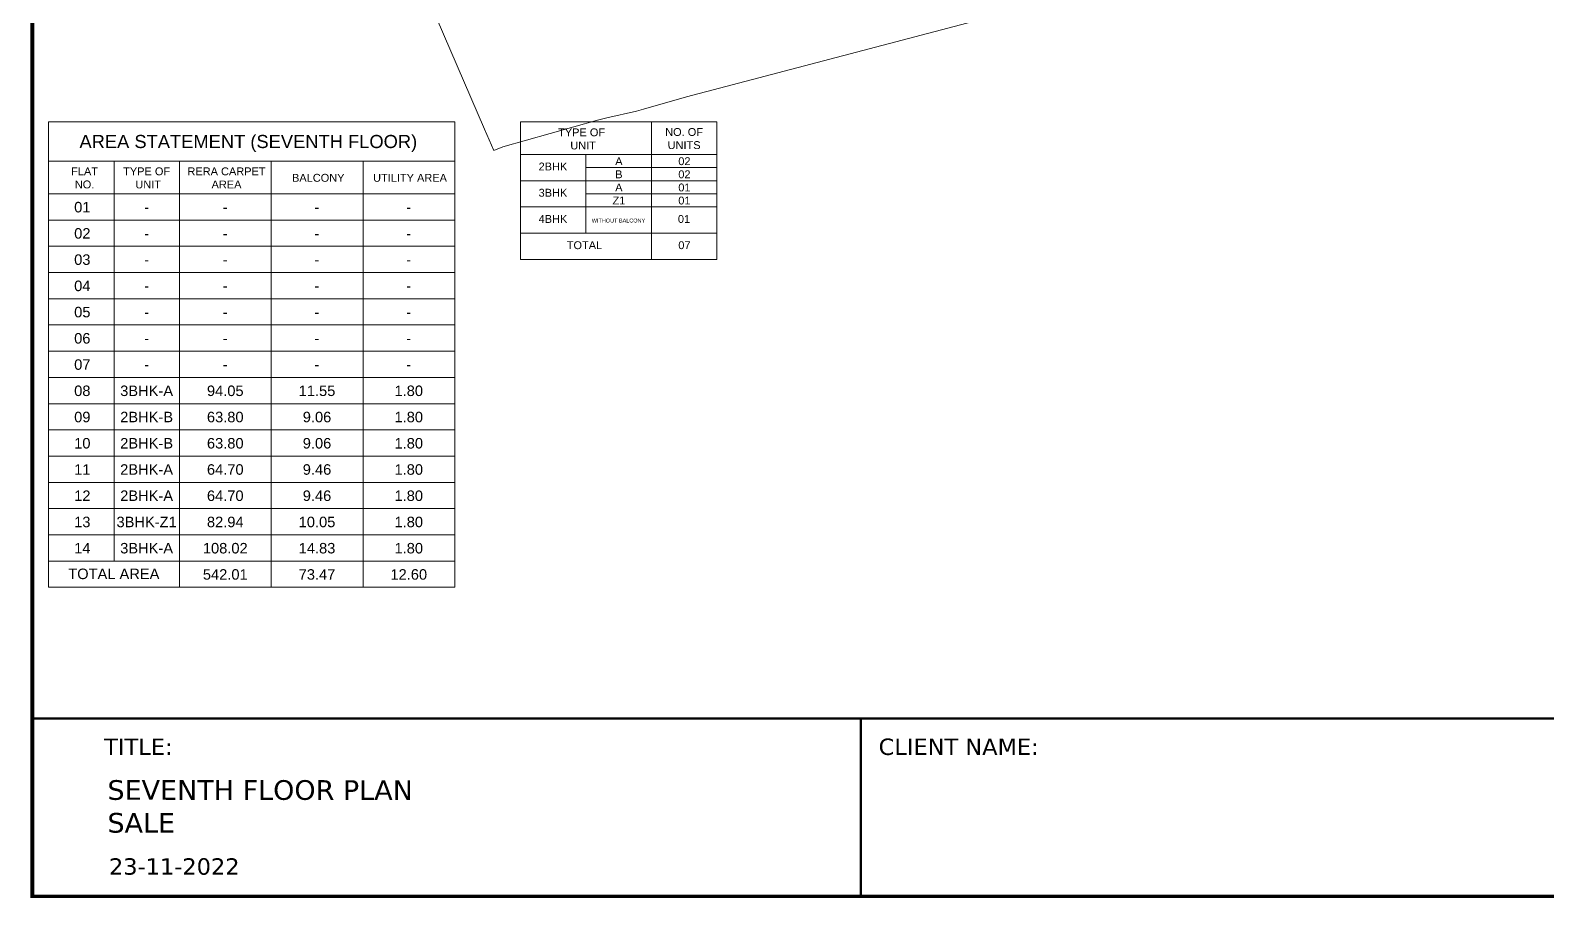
# Model space of a CAD drawing. Header units: inches. Extents: x 27644242 to 29761523, y -859349 to 216979.
# Drawn here: x 29131711 to 29189557, y -288316 to -255179 of the extents above; entities that cross this region are included whole.
import ezdxf

# ---------------------------------------------------------------- set-up
doc = ezdxf.new("R2010")
doc.units = ezdxf.units.IN
doc.header["$MEASUREMENT"] = 0
doc.layers.get('Defpoints').update_dxf_attribs({"color": 8})
for name, color, linetype, lineweight in [('ATA_FORMAT', 7, 'Continuous', 50), ('RVA Site Boundary', 17, 'Continuous', 15), ('WALL', 7, 'Continuous', 20)]:
    doc.layers.add(name, color=color, linetype=linetype, lineweight=lineweight)
doc.layers.add('ATA_FORMAT TEXT', color=7, linetype='Continuous')
doc.layers.add('text', color=7, linetype='Continuous')
doc.styles.add('AMITS', font='arial.ttf')
doc.styles.get("Standard").update_dxf_attribs({"font": 'swiss.ttf'})

msp = doc.modelspace()

# ---------------------------------------------------------------- linework, layer by layer
at = {"layer": 'ATA_FORMAT'}
for p, q in [((29240375.34762297, -281417.9490569915), (29131788.63103736, -281409.725439243)), ((29163393.32383597, -281409.7659203559, -1.917575e-09), (29163392.98642791, -288238.9174880683, -1.917575e-09))]:
    msp.add_line(p, q, dxfattribs=at)
at = {"layer": 'Defpoints', "linetype": 'Continuous', "const_width": 154.4264220221692}
msp.add_lwpolyline([(29240375.34762488, -213988.9174773768), (29240375.34762297, -288238.917477347), (29131788.63103736, -288238.9174750373), (29131788.63103927, -213988.9174750745)], close=True, dxfattribs=at)
at = {"layer": 'RVA Site Boundary', "ltscale": 500}
msp.add_lwpolyline([(29191821.24421788, -251391.1808000528), (29184519.6051794, -251808.0790698), (29176547.6047024, -252533.7379499447), (29176264.73133194, -252593.7701604068), (29175666.25402348, -252735.6444380233), (29156747.75069989, -257712.8526544308), (29155107.89753629, -258178.4490581891), (29154832.74660085, -258255.9562261793), (29153706.78018714, -258517.9137337686), (29153351.99715635, -258599.5537435225), (29149738.62754467, -259615.1071005733), (29149397.24497996, -259762.9757722514), (29149042.33217372, -258940.9910942382), (29144106.02408803, -247508.4094835944), (29136655.60738688, -230413.4433542938), (29132404.36748638, -220803.6743481128), (29140221.63294621, -220701.0617742785), (29156839.55401846, -220536.3204768073), (29163410.03807287, -220595.4979000319), (29170876.804317, -220573.4775289557), (29185199.0914937, -220578.7760373971), (29209458.87821922, -220597.7518907047)], dxfattribs=at)
at = {"layer": 'WALL', "ltscale": 500}
for p, q in [((29132404.36748638, -258660.3616758161), (29132404.36748638, -276410.0431029898)), ((29132404.36748638, -258660.3616758161), (29147904.36748638, -258660.3616758161)), ((29147904.36748638, -258660.3616758161), (29147904.36748638, -276410.0431029898)), ((29150404.36748685, -258660.3616758161), (29150404.36748685, -263910.3616758161)), ((29150404.36748685, -258660.3616758161), (29157904.36748685, -258660.3616758161)), ((29155404.36748685, -258660.3616758161), (29155404.36748685, -263910.3616758161)), ((29157904.36748685, -258660.3616758161), (29157904.36748685, -263910.3616758161)), ((29132404.36748638, -260160.0431029898), (29147904.36748638, -260160.0431029898)), ((29134904.36748638, -260160.0431029898), (29134904.36748638, -275410.0431029898)), ((29137404.36748638, -260160.0431029898), (29137404.36748638, -276410.0431029898)), ((29140904.36748638, -260160.0431029898), (29140904.36748638, -276410.0431029898)), ((29144404.36748638, -260160.0431029898), (29144404.36748638, -276410.0431029898)), ((29150404.36748685, -259910.3616758161), (29157904.36748685, -259910.3616758161)), ((29152904.36748685, -259910.3616758161), (29152904.36748685, -262910.3616758161)), ((29152904.36748685, -260410.3616758161), (29157904.36748685, -260410.3616758161)), ((29132404.36748638, -261410.0431029898), (29147904.36748638, -261410.0431029898)), ((29150404.36748685, -260910.3616758161), (29157904.36748685, -260910.3616758161)), ((29152904.36748685, -261410.3616758161), (29157904.36748685, -261410.3616758161)), ((29150404.36748685, -261910.3616758161), (29157904.36748685, -261910.3616758161)), ((29132404.36748638, -262410.0431029898), (29147904.36748638, -262410.0431029898)), ((29150404.36748685, -262910.3616758161), (29157904.36748685, -262910.3616758161)), ((29132404.36748638, -263410.0431029898), (29147904.36748638, -263410.0431029898)), ((29150404.36748685, -263910.3616758161), (29157904.36748685, -263910.3616758161)), ((29132404.36748638, -264410.0431029898), (29147904.36748638, -264410.0431029898)), ((29132404.36748638, -265410.0431029898), (29147904.36748638, -265410.0431029898)), ((29132404.36748638, -266410.0431029898), (29147904.36748638, -266410.0431029898)), ((29132404.36748638, -267410.0431029898), (29147904.36748638, -267410.0431029898)), ((29132404.36748638, -268410.0431029898), (29147904.36748638, -268410.0431029898)), ((29132404.36748638, -269410.0431029898), (29147904.36748638, -269410.0431029898)), ((29132404.36748638, -270410.0431029898), (29147904.36748638, -270410.0431029898)), ((29132404.36748638, -271410.0431029898), (29147904.36748638, -271410.0431029898)), ((29132404.36748638, -272410.0431029898), (29147904.36748638, -272410.0431029898)), ((29132404.36748638, -273410.0431029898), (29147904.36748638, -273410.0431029898)), ((29132404.36748638, -274410.0431029898), (29147904.36748638, -274410.0431029898)), ((29132404.36748638, -275410.0431029898), (29147904.36748638, -275410.0431029898)), ((29132404.36748638, -276410.0431029898), (29147904.36748638, -276410.0431029898))]:
    msp.add_line(p, q, dxfattribs=at)

# ---------------------------------------------------------------- texts
at = {"layer": 'ATA_FORMAT TEXT', "ltscale": 10, "attachment_point": 1, "rotation": 359.99716919179184}
for s, width, insert, char_height in [('{\\fVerdana|b0|i0|c0|p34;TITLE:}', 43.03389641996762, (29134528.34092582, -282174.977298975, -1.917575e-09), 625), ('{\\fVerdana|b0|i0|c0|p34;CLIENT NAME:}', 9651.650664459914, (29164072.55982268, -282175.0185807347, -1.917575e-09), 625), ('{\\fVerdana|b0|i0|c0|p34;SEVENTH FLOOR PLAN\\PSALE}', 22530.57236035541, (29134653.34092582, -283761.0580209419, -1.917575e-09), 750), ('{\\fVerdana|b0|i0|c0|p34;23-11-2022}', 25.6002801094013, (29134711.39145339, -286738.9833821729, -1.917575e-09), 625)]:
    msp.add_mtext_dynamic_manual_height_columns(s, width=width, gutter_width=9.687955009770244, heights=[0], dxfattribs=dict(at, insert=insert, char_height=char_height))
at = {"layer": 'text', "ltscale": 100, "attachment_point": 1, "style": 'AMITS'}
for s, insert, char_height, width in [('AREA STATEMENT (SEVENTH FLOOR)', (29133585.55872665, -259166.0156334836), 500, 15316.49951249361), ('\\pxqc;TYPE OF\\P\\pt2; UNIT', (29150553.96392309, -258917.2518008433), 300, 4374.280071698129), ('\\pxqc;NO. OF UNITS', (29155686.08003831, -258903.790266524), 300, 1930.349796574563), ('\\pxqc;2BHK', (29150245.27715119, -260219.0975315548), 300, 2805.349526595324), ('\\pxqc;A', (29151510.66137615, -260017.1745169341), 300, 5305.349526595324), ('\\pxqc;02', (29154010.66137615, -260017.1745169341), 300, 5305.349526595324), ('\\pxqc;FLAT \\PNO.', (29132815.3107672, -260403.4716936977), 300, 1930.349796574563), ('\\pxqc;TYPE OF\\P\\pt2; UNIT', (29135053.96392262, -260403.4716936977), 300, 2189.063659064472), ('\\pxqc;RERA CARPET \\PAREA', (29137569.34868753, -260403.4716936977), 300, 3252.524869401008), ('\\pxqc;BALCONY', (29141069.34868753, -260650.6170501344), 300, 3252.524869401008), ('\\pxqc;UTILITY AREA', (29144569.34868753, -260650.6170501344), 300, 3252.524869401008), ('\\pxqc;B', (29151510.66137615, -260517.1745169341), 300, 5305.349526595324), ('\\pxqc;02', (29154010.66137615, -260517.1745169341), 300, 5305.349526595324), ('\\pxqc;3BHK', (29150245.27715119, -261219.0975315548), 300, 2805.349526595324), ('\\pxqc;A', (29151510.66137615, -261017.1745169341), 300, 5305.349526595324), ('\\pxqc;01', (29154010.66137615, -261017.1745169341), 300, 5305.349526595324), ('\\pxqc;01', (29132729.89238582, -261718.7789587285), 400, 1930.349796574563), ('\\pxqc;-', (29134745.27715072, -261718.7789587285), 400, 2805.349526595324), ('\\pxqc;-', (29137740.66161326, -261718.7789587285), 400, 2805.349526595324), ('\\pxqc;-', (29141240.66161326, -261718.7789587285), 400, 2805.349526595324), ('\\pxqc;-', (29144740.66161326, -261718.7789587285), 400, 2805.349526595324), ('\\pxqc;Z1', (29151510.66137615, -261517.1745169341), 300, 5305.349526595324), ('\\pxqc;01', (29154010.66137615, -261517.1745169341), 300, 5305.349526595324), ('\\pxqc;4BHK', (29150245.27715119, -262219.0975315548), 300, 2805.349526595324), ('\\pxqc;WITHOUT BALCONY', (29152745.27715119, -262353.7128746351), 150, 2805.349526595324), ('\\pxqc;01', (29155245.27715119, -262219.0975315548), 300, 2805.349526595324), ('\\pxqc;02', (29132729.89238582, -262718.7789587285), 400, 1930.349796574563), ('\\pxqc;-', (29134745.27715072, -262718.7789587285), 400, 2805.349526595324), ('\\pxqc;-', (29137740.66161326, -262718.7789587285), 400, 2805.349526595324), ('\\pxqc;-', (29141240.66161326, -262718.7789587285), 400, 2805.349526595324), ('\\pxqc;-', (29144740.66161326, -262718.7789587285), 400, 2805.349526595324), ('\\pxqc;03', (29132729.89238582, -263718.7789587285), 400, 1930.349796574563), ('\\pxqc;TOTAL', (29151448.40177998, -263219.0975315548), 300, 2805.349526595324), ('\\pxqc;{\\C1;07}', (29154010.66137615, -263219.0975315548), 300, 5305.349526595324), ('\\pxqc;-', (29134745.27715072, -263718.7789587285), 400, 2805.349526595324), ('\\pxqc;-', (29137740.66161326, -263718.7789587285), 400, 2805.349526595324), ('\\pxqc;-', (29141240.66161326, -263718.7789587285), 400, 2805.349526595324), ('\\pxqc;-', (29144740.66161326, -263718.7789587285), 400, 2805.349526595324), ('\\pxqc;04', (29132729.89238582, -264718.7789587285), 400, 1930.349796574563), ('\\pxqc;-', (29134745.27715072, -264718.7789587285), 400, 2805.349526595324), ('\\pxqc;-', (29137740.66161326, -264718.7789587285), 400, 2805.349526595324), ('\\pxqc;-', (29141240.66161326, -264718.7789587285), 400, 2805.349526595324), ('\\pxqc;-', (29144740.66161326, -264718.7789587285), 400, 2805.349526595324), ('\\pxqc;05', (29132729.89238582, -265718.7789587285), 400, 1930.349796574563), ('\\pxqc;-', (29134745.27715072, -265718.7789587285), 400, 2805.349526595324), ('\\pxqc;-', (29137740.66161326, -265718.7789587285), 400, 2805.349526595324), ('\\pxqc;-', (29141240.66161326, -265718.7789587285), 400, 2805.349526595324), ('\\pxqc;-', (29144740.66161326, -265718.7789587285), 400, 2805.349526595324), ('\\pxqc;06', (29132729.89238582, -266718.7789587285), 400, 1930.349796574563), ('\\pxqc;-', (29134745.27715072, -266718.7789587285), 400, 2805.349526595324), ('\\pxqc;-', (29137740.66161326, -266718.7789587285), 400, 2805.349526595324), ('\\pxqc;-', (29141240.66161326, -266718.7789587285), 400, 2805.349526595324), ('\\pxqc;-', (29144740.66161326, -266718.7789587285), 400, 2805.349526595324), ('\\pxqc;07', (29132729.89238582, -267718.7789587285), 400, 1930.349796574563), ('\\pxqc;-', (29134745.27715072, -267718.7789587285), 400, 2805.349526595324), ('\\pxqc;-', (29137740.66161326, -267718.7789587285), 400, 2805.349526595324), ('\\pxqc;-', (29141240.66161326, -267718.7789587285), 400, 2805.349526595324), ('\\pxqc;-', (29144740.66161326, -267718.7789587285), 400, 2805.349526595324), ('\\pxqc;08', (29132729.89238582, -268718.7789587285), 400, 1930.349796574563), ('\\pxqc;3BHK-A', (29134745.27715072, -268718.7789587285), 400, 2805.349526595324), ('\\pxqc;94.05', (29137745.27715072, -268718.7789587285), 400, 2805.349526595324), ('\\pxqc;11.55', (29141245.27715072, -268718.7789587285), 400, 2805.349526595324), ('\\pxqc;1.80', (29144745.27715072, -268718.7789587285), 400, 2805.349526595324), ('\\pxqc;09', (29132729.89238582, -269718.7789587285), 400, 1930.349796574563), ('\\pxqc;2BHK-B', (29134745.27715072, -269718.7789587285), 400, 2805.349526595324), ('\\pxqc;63.80', (29137745.27715072, -269718.7789587285), 400, 2805.349526595324), ('\\pxqc;9.06', (29141245.27715072, -269718.7789587285), 400, 2805.349526595324), ('\\pxqc;1.80', (29144745.27715072, -269718.7789587285), 400, 2805.349526595324), ('\\pxqc;10', (29132729.89238582, -270718.7789587285), 400, 1930.349796574563), ('\\pxqc;2BHK-B', (29134745.27715072, -270718.7789587285), 400, 2805.349526595324), ('\\pxqc;63.80', (29137745.27715072, -270718.7789587285), 400, 2805.349526595324), ('\\pxqc;9.06', (29141245.27715072, -270718.7789587285), 400, 2805.349526595324), ('\\pxqc;1.80', (29144745.27715072, -270718.7789587285), 400, 2805.349526595324), ('\\pxqc;11', (29132729.89238582, -271718.7789587285), 400, 1930.349796574563), ('\\pxqc;2BHK-A', (29134745.27715072, -271718.7789587285), 400, 2805.349526595324), ('\\pxqc;64.70', (29137745.27715072, -271718.7789587285), 400, 2805.349526595324), ('\\pxqc;9.46', (29141245.27715072, -271718.7789587285), 400, 2805.349526595324), ('\\pxqc;1.80', (29144745.27715072, -271718.7789587285), 400, 2805.349526595324), ('\\pxqc;12', (29132729.89238582, -272718.7789587285), 400, 1930.349796574563), ('\\pxqc;2BHK-A', (29134745.27715072, -272718.7789587285), 400, 2805.349526595324), ('\\pxqc;64.70', (29137745.27715072, -272718.7789587285), 400, 2805.349526595324), ('\\pxqc;9.46', (29141245.27715072, -272718.7789587285), 400, 2805.349526595324), ('\\pxqc;1.80', (29144745.27715072, -272718.7789587285), 400, 2805.349526595324), ('\\pxqc;13', (29132729.89238582, -273718.7789587285), 400, 1930.349796574563), ('\\pxqc;3BHK-Z1', (29134745.27715072, -273718.7789587285), 400, 2805.349526595324), ('\\pxqc;82.94', (29137745.27715072, -273718.7789587285), 400, 2805.349526595324), ('\\pxqc;10.05', (29141245.27715072, -273718.7789587285), 400, 2805.349526595324), ('\\pxqc;1.80', (29144745.27715072, -273718.7789587285), 400, 2805.349526595324), ('\\pxqc;14', (29132729.89238582, -274718.7789587285), 400, 1930.349796574563), ('\\pxqc;3BHK-A', (29134745.27715072, -274718.7789587285), 400, 2805.349526595324), ('\\pxqc;108.02', (29137745.27715072, -274718.7789587285), 400, 2805.349526595324), ('\\pxqc;14.83', (29141245.27715072, -274718.7789587285), 400, 2805.349526595324), ('\\pxqc;1.80', (29144745.27715072, -274718.7789587285), 400, 2805.349526595324), ('\\pxqc;TOTAL AREA', (29131922.20032733, -275697.2405038356), 400, 5949.963940951973), ('\\pxqc;542.01', (29137745.27715072, -275718.7789587285), 400, 2805.349526595324), ('\\pxqc;73.47', (29141245.27715072, -275718.7789587285), 400, 2805.349526595324), ('\\pxqc;12.60', (29144745.27715072, -275718.7789587285), 400, 2805.349526595324)]:
    msp.add_mtext(s, dxfattribs=dict(at, insert=insert, char_height=char_height, width=width))

doc.saveas('drawing.dxf')
